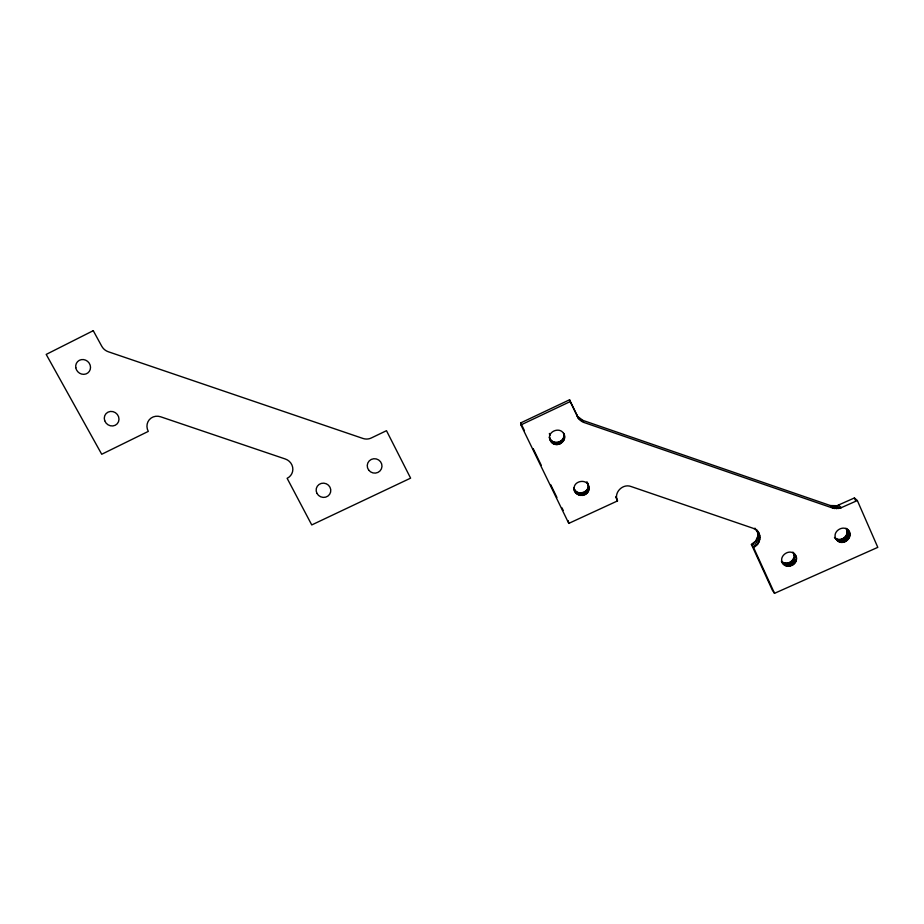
<?xml version="1.0" encoding="UTF-8"?>
<svg xmlns="http://www.w3.org/2000/svg" width="924" height="924" viewBox="0 0 924 924"><rect width="100%" height="100%" fill="white"/><g stroke="black" fill="none" stroke-linecap="round" stroke-linejoin="round"><path stroke-width="1.39" d="M574.462 490.309C571.563 480.63 588.322 477.535 588.992 487.641C589.905 497.678 573.561 497.874 573.816 487.814C576.23 497.505 592.088 491.764 587.572 482.79M835.273 538.23C841.279 542.723 850.484 534.649 845.991 528.297C856.906 534.084 843 548.798 836.289 539.397C831.011 531.866 843.878 523.55 848.844 531.115M757.749 536.359L757.703 532.94L756.479 529.764C762.219 534.684 760.429 544.594 753.487 547.343L751.42 544.409L755.624 541.129L757.749 536.359L759.875 539.235M793.704 553.095C803.418 561.33 785.746 572.949 781.392 561.168C786.971 567.059 797.793 558.985 792.908 552.102M564.264 435.331C561.804 425.363 545.61 431.312 550.311 440.494C554.492 449.514 568.687 441.857 563.686 433.252L564.495 436.578M549.861 439.304L549.399 437.202C551.374 445.553 565.038 442.977 563.917 434.499M758.592 532.582L756.306 529.995L753.233 528.32L631.092 486.532C622.788 483.217 613.293 492.746 617.498 500.923L568.78 523.388L520.917 424.913L520.686 422.926L569.565 399.78L577.639 416.435L582.894 420.397L830.353 505.543L836.982 505.694L854.411 497.967L857.345 500.554L877.8 547.355L774.52 593.324L772.302 590.055L751.42 544.409M520.917 424.913L570.189 401.594L569.565 399.78M570.189 401.594L578.332 418.376L583.633 422.372L833.078 508.188L839.766 508.327L857.345 500.554M838.599 505.105L841.394 507.738M836.982 505.694L839.766 508.327M835.319 506.029L838.08 508.674M833.633 506.121L836.382 508.766M831.958 505.959L834.695 508.604M830.353 505.543L833.078 508.188M846.592 529.36L849.433 532.178M846.973 530.515L849.826 533.344M847.135 531.716L849.988 534.557M847.077 532.952L849.93 535.804M846.8 534.164L849.641 537.017M846.303 535.319L849.144 538.184M845.61 536.394L848.44 539.269M844.732 537.341L847.562 540.228M843.716 538.138L846.534 541.025M842.572 538.773L845.391 541.66M841.348 539.2L844.155 542.099M840.078 539.431L842.873 542.33M838.796 539.443L841.579 542.342M837.548 539.246L840.309 542.134M836.359 538.831L839.119 541.73M834.464 537.479L838.022 541.118M783.702 564.229C776.541 557.184 789.928 546.962 795.31 555.093M793.508 553.153L795.911 556.156M793.889 554.296L796.303 557.299M794.074 555.486L796.476 558.512M793.751 557.911L796.165 560.949M793.277 559.055L795.679 562.104M792.596 560.117L794.986 563.166M791.741 561.064L794.132 564.114M790.725 561.85L793.115 564.922M789.604 562.473L791.972 565.534M788.391 562.901L790.748 565.973M787.121 563.12L789.477 566.193M785.85 563.143L788.195 566.216M784.603 562.935L786.936 566.008M783.425 562.531L785.746 565.604M782.339 561.942L784.661 565.003M754.908 528.135L756.306 529.995M757.23 531.288L759.355 534.13M757.703 532.94L759.828 535.781M757.876 534.638L760.002 537.502M757.322 538.045L759.436 540.933M756.606 539.651L758.72 542.55M755.624 541.129L757.738 544.04M754.411 542.434L756.513 545.356M752.991 543.543L755.081 546.465M520.686 422.926L524.439 430.642M533.183 448.648L541.302 465.361M550.681 484.65L556.929 497.505M561.931 507.796L563.178 510.36M753.487 547.343L774.52 593.324M854.411 497.967L855.543 500.554M617.498 500.923L615.892 496.719L616.504 498.348M582.894 420.397L583.633 422.372M581.358 419.727L582.085 421.702M579.949 418.838L580.653 420.79M578.69 417.729L579.394 419.681M577.639 416.435L578.332 418.376M576.807 414.992L577.5 416.92M588.23 485.169L588.992 487.641M586.936 481.716L587.699 484.164M588.218 486.417L588.992 488.9M587.999 487.641L588.761 490.136M587.548 488.819L588.322 491.314M586.913 489.893L587.676 492.411M586.082 490.852L586.844 493.37M585.1 491.672L585.851 494.19M583.991 492.296L584.73 494.825M582.79 492.735L583.518 495.276M581.531 492.966L582.247 495.507M580.249 492.989L580.953 495.518M563.917 435.758L564.495 437.849M563.686 437.006L564.264 439.108M578.99 492.781L579.683 495.31M563.247 438.207L563.825 440.309M577.789 492.377L578.482 494.906M562.612 439.304L563.178 441.429M576.68 491.764L577.361 494.294M575.71 490.979L576.38 493.497M561.78 440.286L562.346 442.411M574.89 490.043L575.548 492.55M574.243 488.969L574.901 491.476M560.787 441.106L561.342 443.243M559.678 441.753L560.221 443.89M558.466 442.203L558.997 444.34M557.195 442.434L557.726 444.583M555.913 442.457L556.421 444.594M554.643 442.25L555.139 444.398M553.43 441.834L553.926 443.97M552.309 441.222L552.795 443.358M551.316 440.425L551.801 442.55M549.387 433.448L549.849 435.516M550.485 439.466L550.958 441.58M568.168 520.651L568.78 523.388M549.838 438.38L550.311 440.494M93.255 330.677L46.2 354.412L101.721 454.262L148.29 431.392A10.949 10.349 38.7 0 1 149.272 419.739A10.949 10.349 38.7 0 1 160.626 416.782L285.331 459.009A10.788 10.349 29.7 0 1 287.133 478.309L311.746 524.936L410.603 478.147L386.486 430.688L371.229 438.011A10.845 10.568 26.5 0 1 363.005 438.473L108.281 351.744A11.204 10.534 46.2 0 1 101.744 346.223L93.255 330.677M316.955 493.37A7.38 7.092 24.4 0 0 329.637 494.317A7.38 7.092 24.4 0 0 323.816 483.16A7.38 7.092 24.4 0 0 316.955 493.37M104.689 420.674A7.565 7.092 40.5 0 0 117.233 423.781A7.565 7.092 40.5 0 0 112.994 411.63A7.565 7.092 40.5 0 0 104.689 420.674M368.711 470.131A7.404 7.184 20.9 0 0 381.393 468.895A7.404 7.184 20.9 0 0 373.746 458.743A7.404 7.184 20.9 0 0 368.711 470.131M75.78 367.683A7.669 7.173 44.4 0 0 87.838 372.95A7.669 7.173 44.4 0 0 85.689 360.175A7.669 7.173 44.4 0 0 75.78 367.683"/></g></svg>
